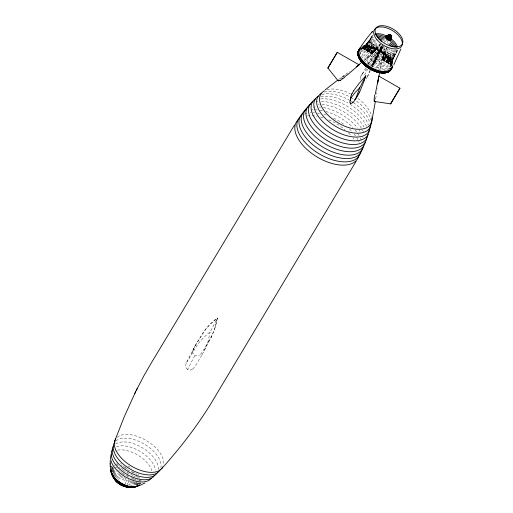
<?xml version="1.0" encoding="UTF-8"?>
<svg xmlns="http://www.w3.org/2000/svg" width="513" height="513" viewBox="0 0 513 513"><rect width="100%" height="100%" fill="white"/><g stroke="black" fill="none" stroke-linecap="round" stroke-linejoin="round"><path stroke-width="0.38" stroke-dasharray="2.56 1.92" d="M391.201 65.69L391.214 65.01L391.195 65.773M378.139 53.403L382.384 45.054M360.267 78.245L360.395 79.553M192.785 351.36C192.054 354.925 196.742 357.503 199.461 355.176M217.294 318.746L217.377 318.131M376.375 94.11L376.58 92.616M377.061 89.063L377.132 88.525M375.753 98.579L376.273 94.854M195.254 345.608L205.694 329.295L211.151 323.376L217.345 318.092L214.472 329.686L212.241 335.092L209.15 340.728M375.227 59.142L375.433 58.354M217.23 318.862L216.73 321.516M391.272 65.125L391.49 63.978L382.724 58.828M368.276 64.106A19.994 16.826 26.9 0 1 369.283 62.349L372.791 57.719L377.453 52.877L371.168 65.869M380.28 68.947L383.147 57.36L382.692 58.828L384.699 52.948M216.685 321.709L216.018 324.479M377.453 52.877L375.285 59.527L372.047 66.773M215.973 324.658L215.139 327.55M373.656 61.797L372.656 64.221L377.421 54.853L379.953 51.486M391.432 63.99L390.97 65.722L393.215 58.585L397.549 50.665M393.048 59.181L393.593 57.892L392.727 59.861L383.942 54.84L383.666 55.526M382.736 58.783L391.522 63.683L392.022 62.035M387.084 47.158L385.173 51.787M382.666 59.033L382.544 59.45M391.701 62.657L391.381 63.759L382.692 58.553M350.809 101.965L351.001 101.317M383.019 57.488L391.759 62.483L392.387 60.739L383.602 55.718L382.704 58.495M391.304 64.439L382.474 59.361M369.924 70.448L367.956 75.648M215.088 327.73L211.138 337.24L211.478 336.599M383.339 56.86L392.079 61.861L392.663 60.188L383.884 55.167L382.91 58.2L391.663 63.202M383.544 56.161L383.974 54.84M386.815 48.164L386.706 48.511L387.604 46.92M392.926 59.495L392.663 60.188M385.135 51.884L383.833 55.276M382.268 47.343L382.416 46.952L382.134 47.279M378.261 52.749L379.793 50.165M392.387 60.739L392.676 59.976M384.526 53.474L383.942 54.994M382.211 47.491L381.492 49.222M382.538 47.151L377.408 57.02M380.191 51.435L380.37 50.992L380.062 51.351M384.827 42.322L385.032 41.797L384.744 42.124M380.127 51.601L376.369 58.796M375.478 58.238L377.421 54.853M393.073 59.04L393.247 58.623L392.964 59.386L384.179 54.365M377.388 57.052L376.247 59.649M393.574 57.898L393.336 58.456L394.311 56.359L385.359 51.377M393.939 57.116L393.618 57.841M381.415 49.402L380.89 50.53M370.399 70.326L367.353 76.847M374.022 62.509L373.009 64.478M186.572 362.435L197.941 343.909L203.514 337.637L209.798 332.168A2.033 1.719 26.8 0 1 210.176 332.033L217.345 318.092M380.947 47.395L381.409 46.503M376.189 59.764L374.881 62.265L378.818 54.583M394.164 56.654L394.311 56.359M192.413 369.187L190.182 370.059L187.617 369.591L194.716 355.599M202.417 354.124L211.811 335.944M365.807 67.972L360.857 76.18A22.905 13.729 18.7 0 0 360.748 76.45A19.924 11.979 19.2 0 0 360.177 78.22M373.047 62.964L376.087 56.975M378.37 52.48L381.294 46.702M372.765 63.689L376.863 55.68M378.177 53.019L382.057 45.522M372.656 64.369L375.234 59.296M378.158 53.532L380.729 48.459M372.682 64.471L375.253 59.399M377.985 54.051L375.388 59.162L377.126 56.905M378.19 53.615L382.878 44.407M372.771 64.58L375.336 59.514M378.286 53.705L380.858 48.639M372.913 64.606L375.478 59.54M378.427 53.737L380.992 48.671M373.015 64.574L375.58 59.514M378.517 53.724L381.082 48.664M375.715 59.444L373.143 64.497L374.779 62.439M373.368 64.33L375.849 59.335M373.554 64.138L376.119 59.085M378.985 53.442L381.832 48.1M374.054 63.535L376.613 58.495M374.349 63.125L377.177 57.661M379.19 53.237L382.409 47.343M379.633 52.704L383.73 44.894M186.854 361.857L195.96 344.268L203.578 331.815L209.176 324.998L217.185 317.848M194.01 347.84L193.196 349.686L195.222 345.525M204.277 350.789L207.964 341.767L210.176 332.033M380.813 50.684L380.062 52.05M383.096 46.176L382.621 47.016M364.519 75.033L367.667 69.268M372.361 35.359L370.995 37.75M202.295 354.329L201.898 355.009M208.964 341.042L202.026 352.425M201.705 355.323L197.075 363.044M196.877 363.377L194.542 366.975A15.794 13.28 39.6 0 1 192.458 369.232M371.29 37.25L366.397 44.195L375.907 49.633L377.76 47.529M368.199 64.074L368.994 62.772M373.753 61.624L375.317 59.264M380.242 44.163L375.42 50.197L377.709 47.632M381.492 46.369L381.922 45.708M377.818 47.485L378.1 47.087L368.475 41.585L366.154 44.669L375.663 50.107L375.971 49.735L364.692 60.027M362.14 74.026L367.09 68.562M368.475 41.585L368.11 42.072L369.405 40.258L364.858 45.76L365.327 45.266L361.921 48.312L362.736 47.889L361.671 48.344L363.159 47.754L362.107 48.151C371.957 45.157 384.91 52.493 390.111 61.874M379.902 50.024L382.025 47.401M377.869 47.395L378.1 47.087M377.151 56.872L377.754 56.141M375.663 50.107L372.573 53.358M366.077 44.766L364.294 46.779L373.759 52.191M375.939 49.588L375.465 50.139M365.82 44.843L364.615 46.151L374.073 51.563L375.33 50.274L365.82 44.843L366.32 44.285M372.829 52.852L374.073 51.563M362.896 47.901L372.496 53.429L362.697 48.107L364.486 46.285M372.181 53.512L372.739 52.942L363.268 47.523M373.118 52.833L363.659 47.42L363.339 47.728L372.804 53.14M363.659 47.42L364.172 46.914M363.178 47.876L362.864 48.145M370.63 65.427L371.399 64.805M341.171 77.777L340.882 78.008A15.865 2.603 -41.2 0 0 340.645 78.194M343.011 76.36L343.761 75.802M338.426 79.618L349.571 71.525M346.269 73.962L345.935 74.199M352.636 101.189L352.437 101.247A2.341 2.302 23.6 0 1 351.424 101.273M365.545 45.394L375.048 50.825M365.23 45.49L374.708 50.909M383.615 56.007L392.368 61.009M364.923 46.099L374.4 51.518M383.307 56.61L392.06 61.618M364.294 46.484L373.753 51.896M383.198 57.296L391.938 62.297M363.961 46.824L373.426 52.236M383.057 57.745L391.804 62.746M363.98 47.106L373.438 52.518M382.884 57.918L391.624 62.919M363.621 47.17L373.092 52.582M382.756 58.341L391.502 63.343M363.082 47.709L372.56 53.128M382.518 59.162L391.381 64.189M362.71 48.273L372.181 53.685M382.435 59.553L391.188 64.555M362.595 48.222L372.066 53.641M382.493 59.604L391.246 64.612M362.524 48.305L372.028 53.794M382.403 59.726L391.214 64.709M362.46 48.402L371.963 53.839M382.397 59.803L391.169 64.818M187.617 369.591L185.943 367.641L185.655 365.23A15.845 13.203 17.5 0 1 186.565 362.428M390.085 61.817L391.175 65.215L391.021 64.369L391.111 64.734M192.708 351.334A17.647 14.851 26.9 0 1 194.049 347.859M201.987 352.399A17.686 14.883 26.9 0 1 199.519 355.233M118.343 479.617A4.251 2.289 31 0 1 123.518 479.764A4.251 2.289 31 0 1 125.339 484.176M117.176 478.334A5.887 3.174 31 0 1 124.255 478.751A5.887 3.174 31 0 1 126.968 484.721M116.188 477.667A7.118 3.835 31 0 1 124.428 477.648A7.118 3.835 31 0 1 128.333 484.932M128.141 479.52A8.131 4.386 31 0 1 129.122 485.413M115.393 477.193A8.131 4.386 31 0 1 121.023 475.262M129.924 480.412A9.01 4.861 31 0 1 130.264 485.369M114.797 476.506A9.01 4.861 31 0 1 119.927 474.166M131.264 481.072A9.785 5.277 31 0 1 131.097 485.49M114.29 475.865A9.785 5.277 31 0 1 118.182 473.243M122.934 474.115A9.785 5.277 31 0 1 128.244 477.289M132.264 481.341A10.497 5.662 31 0 1 131.572 485.862M114.117 474.48A10.497 5.662 31 0 1 117.471 472.492M121.773 472.928A10.497 5.662 31 0 1 123.793 473.646M126.429 475.019A10.497 5.662 31 0 1 129.834 477.75M133.194 481.662A11.145 6.009 31 0 1 132.271 485.926M113.456 474.666A11.145 6.009 31 0 1 116.752 471.825M120.478 471.87A11.145 6.009 31 0 1 121.87 472.197M130.924 477.853A11.145 6.009 31 0 1 131.379 478.398M133.912 481.476A11.741 6.329 31 0 1 132.938 485.965M113.411 473.236A11.741 6.329 31 0 1 116.034 471.235M119.099 470.972A11.741 6.329 31 0 1 119.792 471.043M131.52 477.462A11.741 6.329 31 0 1 133.175 479.77M112.931 473.082A12.299 6.631 31 0 1 115.329 470.735M118.368 470.241A12.299 6.631 31 0 1 119.074 470.274M126.794 472.826A12.299 6.631 31 0 1 127.545 473.281M133.047 478.276A12.299 6.631 31 0 1 133.816 479.488M134.829 482.406A12.299 6.631 31 0 1 134.214 485.266M112.854 472.069A12.825 6.913 31 0 1 115.162 470.081M123.024 470.427A12.825 6.913 31 0 1 130.796 474.878M134.432 479.206A12.825 6.913 31 0 1 134.759 479.835M135.49 482.246A12.825 6.913 31 0 1 134.842 485.234M136.125 482.079A13.319 7.182 31 0 1 135.131 485.587M112.411 471.986A13.319 7.182 31 0 1 115.008 469.446M117.567 468.927A13.319 7.182 31 0 1 118.298 468.914M122.325 469.542A13.319 7.182 31 0 1 123.178 469.805M131.251 474.429A13.319 7.182 31 0 1 132.553 475.666M135.022 478.924A13.319 7.182 31 0 1 135.637 480.219M136.772 482.509A13.78 7.432 31 0 1 135.701 485.535M112.187 471.46A13.78 7.432 31 0 1 114.328 469.081M120.722 468.529A13.78 7.432 31 0 1 122.447 468.927M133.649 475.929A13.78 7.432 31 0 1 134.214 476.603M137.337 482.945A14.229 7.669 31 0 1 136.259 485.471M112.2 470.434A14.229 7.669 31 0 1 113.681 468.792M116.041 467.85A14.229 7.669 31 0 1 116.746 467.734M134.714 476.25A14.229 7.669 31 0 1 135.246 476.949M136.798 479.738A14.229 7.669 31 0 1 137.035 480.418M137.901 482.797A14.646 7.9 31 0 1 136.791 485.394M112.309 469.427A14.646 7.9 31 0 1 113.546 468.222M115.29 467.42A14.646 7.9 31 0 1 115.976 467.253M119.112 467.087A14.646 7.9 31 0 1 119.978 467.176M127.391 469.632A14.646 7.9 31 0 1 130.078 471.235M137.349 479.495A14.646 7.9 31 0 1 137.593 480.187M112.155 468.901A15.05 8.118 31 0 1 113.424 467.657M124.768 467.811A15.05 8.118 31 0 1 128.596 469.626M131.283 471.376A15.05 8.118 31 0 1 133.681 473.384M136.246 476.288A15.05 8.118 31 0 1 136.747 477.032M138.452 482.637A15.05 8.118 31 0 1 137.67 484.849M111.712 468.895A15.435 8.323 31 0 1 112.822 467.49M123.96 466.913A15.435 8.323 31 0 1 125.942 467.664M132.495 471.588A15.435 8.323 31 0 1 134.098 472.98M137.234 476.724A15.435 8.323 31 0 1 137.689 477.488M138.85 480.444A15.435 8.323 31 0 1 138.965 481.143M138.888 483.092A15.435 8.323 31 0 1 138.491 484.227M111.584 468.401A15.807 8.522 31 0 1 112.719 466.958M117.458 465.329A15.807 8.522 31 0 1 118.33 465.31M123.107 466.06A15.807 8.522 31 0 1 124.12 466.368M134.496 472.582A15.807 8.522 31 0 1 135.252 473.326M139.363 480.226A15.807 8.522 31 0 1 139.485 480.944M139.408 482.932A15.807 8.522 31 0 1 138.997 484.099M111.462 467.907A16.159 8.715 31 0 1 112.167 466.881M114.373 465.4A16.159 8.715 31 0 1 115.072 465.163M116.624 464.842A16.159 8.715 31 0 1 117.471 464.772M121.222 465.047A16.159 8.715 31 0 1 122.229 465.259M136.381 473.723A16.159 8.715 31 0 1 137.042 474.512M138.657 476.904A16.159 8.715 31 0 1 139.401 478.475M139.869 480.001A16.159 8.715 31 0 1 139.991 480.732M139.914 482.771A16.159 8.715 31 0 1 139.491 483.958M111.68 466.881A16.499 8.894 31 0 1 112.078 466.381M116.624 464.297A16.499 8.894 31 0 1 117.49 464.227M140.485 480.521A16.499 8.894 31 0 1 140.536 481.245M140.408 482.598A16.499 8.894 31 0 1 139.651 484.362M111.257 466.952A16.826 9.074 31 0 1 111.994 465.881M116.637 463.758A16.826 9.074 31 0 1 117.515 463.681M120.401 463.81A16.826 9.074 31 0 1 121.427 463.97M127.846 466.093A16.826 9.074 31 0 1 132.001 468.472M137.894 473.826A16.826 9.074 31 0 1 138.523 474.653M140.966 480.303A16.826 9.074 31 0 1 141.017 481.04M140.703 483.066A16.826 9.074 31 0 1 140.12 484.221M114.604 451.203A23.226 12.524 31 0 1 115.528 450.78M117.618 450.164A23.226 12.524 31 0 1 151.893 470.678M116.509 446.791A24.534 13.229 31 0 1 140.126 451.408A24.534 13.229 31 0 1 155.407 470.075M115.688 443.963A25.637 13.825 31 0 1 142.313 447.766A25.637 13.825 31 0 1 158.312 469.472M115.989 440.904A26.58 14.332 31 0 1 144.448 444.2A26.58 14.332 31 0 1 160.877 467.773M117.214 437.294A27.407 14.781 31 0 1 145.711 440.192A27.407 14.781 31 0 1 163.66 463.887M307.402 115.957A35.679 19.238 31 0 1 316.829 116.278M320.522 117.047A35.679 19.238 31 0 1 323.549 117.9M328.897 119.882A35.679 19.238 31 0 1 344.999 129.731M348.314 132.726A35.679 19.238 31 0 1 351.02 135.56M352.938 137.882A35.679 19.238 31 0 1 353.81 139.055M304.421 114.162A35.512 19.148 31 0 1 307.614 113.226M309.987 112.873A35.512 19.148 31 0 1 311.237 112.783M313.193 112.745A35.512 19.148 31 0 1 314.54 112.789M317.323 113.046A35.512 19.148 31 0 1 319.484 113.386M323.934 114.425A35.512 19.148 31 0 1 326.197 115.117M333.604 118.137A35.512 19.148 31 0 1 344.858 125.095M349.52 129.077A35.512 19.148 31 0 1 351.213 130.751M354.239 134.188A35.512 19.148 31 0 1 355.56 135.932M356.747 137.689A35.512 19.148 31 0 1 357.792 139.44M358.69 141.178A35.512 19.148 31 0 1 359.203 142.332M311.404 109.994A35.243 19.007 31 0 1 313.251 109.833M315.187 109.801A35.243 19.007 31 0 1 317.201 109.885M319.997 110.199A35.243 19.007 31 0 1 322.889 110.725M325.845 111.468A35.243 19.007 31 0 1 352.925 127.666M354.977 129.93A35.243 19.007 31 0 1 359.126 135.714M360.344 138.023A35.243 19.007 31 0 1 361.671 141.408M313.488 107.121A34.871 18.808 31 0 1 315.315 106.961M319.227 107.018A34.871 18.808 31 0 1 320.593 107.14M323.408 107.557A34.871 18.808 31 0 1 357.542 127.981M359.241 130.27A34.871 18.808 31 0 1 360.004 131.418M362.64 136.541A34.871 18.808 31 0 1 363.044 137.651M318.054 104.145A34.384 18.545 31 0 1 319.323 104.139M321.959 104.28A34.384 18.545 31 0 1 361.498 128.288M362.511 129.981A34.384 18.545 31 0 1 363.377 131.668M316.162 101.882A33.781 18.218 31 0 1 317.842 101.612M321.471 101.427A33.781 18.218 31 0 1 363.897 126.82M320.683 98.913A33.063 17.827 31 0 1 366.506 126.339M320.849 96.681A32.229 17.378 31 0 1 347.981 103.01M349.956 104.19A32.229 17.378 31 0 1 368.417 125.146M321.831 94.546A31.287 16.871 31 0 1 348.987 99.971M353.419 102.703A31.287 16.871 31 0 1 369.847 123.28M324.383 92.116A30.241 16.307 31 0 1 349.366 96.675M351.88 98.073A30.241 16.307 31 0 1 353.111 98.817M356.663 101.234A30.241 16.307 31 0 1 370.796 119.888M326.993 89.743A29.106 15.698 31 0 1 350.424 93.815M358.061 98.522A29.106 15.698 31 0 1 371.662 116.477M386.828 48.068A3.899 2.103 31 0 1 382.371 48.453A3.899 2.103 31 0 1 380.223 44.285M361.133 48.344A18.641 10.055 30.9 0 1 378.671 50.838A18.641 10.055 30.9 0 1 391.297 64.83M361.857 47.741A18.801 10.138 30.9 0 1 379.966 51.268A18.801 10.138 30.9 0 1 391.682 65.568M361.877 47.658A18.827 10.157 30.9 0 1 380.011 51.191A18.827 10.157 30.9 0 1 391.74 65.51M361.928 47.51A18.866 10.177 30.9 0 1 379.511 50.71A18.866 10.177 30.9 0 1 391.708 64.542M362.075 47.177A18.91 10.196 30.9 0 1 379.703 50.383A18.91 10.196 30.9 0 1 391.932 64.247M362.415 46.561A18.943 10.215 30.9 0 1 380.659 50.114A18.943 10.215 30.9 0 1 392.458 64.516M362.768 45.965A18.943 10.215 30.9 0 1 381.589 49.876A18.943 10.215 30.9 0 1 392.875 64.753M397.601 50.082A14.717 7.932 30.9 0 1 379.96 50.415A14.717 7.932 30.9 0 1 373.22 34.858M396.998 50.043A14.697 7.926 30.9 0 1 379.703 51.858A14.697 7.926 30.9 0 1 373.054 35.737M396.151 49.921A14.717 7.939 30.9 0 1 379.44 53.314A14.717 7.939 30.9 0 1 372.919 36.635M395.061 49.723A14.768 7.964 30.9 0 1 387.995 57.578A14.768 7.964 30.9 0 1 371.213 47.985A14.768 7.964 30.9 0 1 373.502 37.398M385.943 40.29A14.768 7.964 30.9 0 1 389.405 42.643M394.112 50.197A14.851 8.009 30.9 0 1 387.315 58.815A14.851 8.009 30.9 0 1 369.95 48.434A14.851 8.009 30.9 0 1 374.266 38.334M383.384 40.456A14.851 8.009 30.9 0 1 387.911 43.163M392.689 49.921A14.967 8.073 30.9 0 1 387.232 60.111A14.967 8.073 30.9 0 1 368.847 49.126A14.967 8.073 30.9 0 1 375.176 39.456M391.034 49.614A15.127 8.157 30.9 0 1 387.155 61.413A15.127 8.157 30.9 0 1 367.731 49.806A15.127 8.157 30.9 0 1 376.221 40.758M388.437 48.568A15.339 8.272 30.9 0 1 387.905 62.65A15.339 8.272 30.9 0 1 366.987 51.217A15.339 8.272 30.9 0 1 376.414 41.995M372.913 66.748A17.064 9.202 30.9 0 1 364.044 46.927A17.064 9.202 30.9 0 1 390.085 59.239A17.064 9.202 30.9 0 1 375.086 67.774M390.367 67.684A17.327 9.343 30.9 0 1 382.32 70.454M360.235 54.16A17.327 9.343 30.9 0 1 360.081 51.89M360.376 50.537A17.327 9.343 30.9 0 1 378.825 49.575A17.327 9.343 30.9 0 1 390.97 66.491M389.854 68.947A17.622 9.503 30.9 0 1 389.361 69.428M360.389 49.755A17.622 9.503 30.9 0 1 379.094 50.287A17.622 9.503 30.9 0 1 391.079 66.53M361.267 48.645A17.981 9.696 30.9 0 1 379.389 50.979A17.981 9.696 30.9 0 1 391.201 65.76M360.934 48.78A18.205 9.818 30.9 0 1 378.716 50.825A18.205 9.818 30.9 0 1 391.188 65.311M360.78 48.812A18.321 9.875 30.9 0 1 378.677 50.877A18.321 9.875 30.9 0 1 391.227 65.452M342.838 76.886A34.961 2.712 -38.8 0 1 344.755 75.462M340.953 78.451A20.526 2.379 -40.1 0 1 342.37 77.348M372.989 64.471A19.994 16.826 26.9 0 1 371.912 66.183M361.126 75.764A35.942 21.392 15.7 0 1 362.249 74.071M367.962 75.655A63.105 38.603 38.1 0 1 367.584 76.431M367.276 76.873A34.942 21.347 38.4 0 1 366.186 78.681M374.888 100.394A29.523 0.507 -81.5 0 1 374.785 101.087M375.17 98.387A19.513 1.199 -80 0 1 374.971 99.657M382.551 59.027L382.563 58.989A5.771 3.11 31 0 0 376.766 52.211A5.771 3.11 31 0 0 373.714 56.654A5.771 3.11 31 0 0 382.576 59.014M385.09 51.967L385.09 51.967A4.277 2.308 31 0 1 378.498 50.216A4.277 2.308 31 0 1 380.761 46.92A4.277 2.308 31 0 1 385.071 51.967M381.204 48.62L378.639 53.679L381.204 48.62M368.475 63.176A7.919 4.271 31 0 0 380.64 66.414A7.919 4.271 31 0 0 372.669 57.065A7.919 4.271 31 0 0 368.475 63.176M371.136 59.906A6.784 3.655 31 0 0 381.557 62.682A6.784 3.655 31 0 0 374.727 54.679A6.784 3.655 31 0 0 371.136 59.906M376.176 53.423A4.918 2.655 31 0 0 383.737 55.436A4.918 2.655 31 0 0 378.78 49.633A4.918 2.655 31 0 0 376.176 53.423M368.058 55.186A15.589 8.407 30.9 0 0 392.015 61.554A15.589 8.407 30.9 0 0 376.311 43.169A15.589 8.407 30.9 0 0 368.058 55.186M367.161 56.392A15.877 8.561 30.9 0 0 391.56 62.875A15.877 8.561 30.9 0 0 375.567 44.15A15.877 8.561 30.9 0 0 367.161 56.392M366.231 57.597A16.217 8.747 30.9 0 0 391.15 64.221A16.217 8.747 30.9 0 0 374.817 45.093A16.217 8.747 30.9 0 0 366.231 57.597M365.269 58.803A16.608 8.958 30.9 0 0 390.791 65.581A16.608 8.958 30.9 0 0 374.06 45.997A16.608 8.958 30.9 0 0 365.269 58.803"/><path stroke-width="0.77" d="M374.65 100.291L374.74 101.593M110.18 460.937L110.321 467.946M378.498 78.662L378.831 76.116L399.96 88.198L393.118 99.778M378.126 81.362L378.28 80.233M375.292 94.27L378.831 76.116L377.959 81.343M377.6 83.664L377.837 82.118M375.215 102.292L371.662 121.812M378.953 76.27L379.588 72.596M338.291 80.336L338.112 80.971L339.362 80.515M350.417 97.662L350.321 100.131M353.585 90.884L358.933 83.593L365.846 75.751L359.793 87.685L355.855 98.355M352.88 102.549L351.187 103.453A1.712 1.443 26.9 0 1 350.61 103.395L350.552 102.85M365.846 75.751L364.294 80.509M364.179 80.83L359.696 91.917M114.822 440.789L124.281 416.703L135.689 391.592M400.884 48.947L393.862 64.696M375.048 101.375L374.888 101.638A2.315 0.41 -78.9 0 1 374.734 101.619M348.353 74.032L359.1 64.837L337.278 52.358L331.494 61.849A19.994 0.641 -60.2 0 0 329.301 65.536L327.858 68.107L328.461 67.197M391.086 102.94L390.54 103.947L391.143 103.042M136.413 390.124L144.127 375.362L151.45 362.723L294.5 125.018M134.804 393.4L137.311 388.303M351.969 93.68L351.623 94.392A22.905 22.213 55 0 0 351.424 94.828M352.912 102.574A19.994 16.826 26.9 0 0 355.329 99.278L356.349 97.714A23.143 22.335 -1.3 0 0 356.721 97.181L357.003 96.777M358.702 93.892L359.1 93.129A63.105 60.598 -6.4 0 0 359.709 91.923M391.182 102.773L391.983 101.388M337.278 52.358L330.436 63.933M356.093 161.332L215.364 396.177C200.179 422.276 181.724 446.355 161.557 468.786M394.266 97.547L395.69 95.187M395.773 95.052L399.96 88.198M351.604 97.143L355.137 92.526L359.793 87.685M361.011 46.337L367.385 37.552L372.374 31.626M371.765 32.3L372.701 31.28M325.229 89.813L337.195 80.522M348.064 74.27L344.473 77.091M358.76 64.709L361.755 62.387M356.234 66.825L357.561 65.901M342.415 78.592L341.6 79.143M359.1 64.837L357.824 65.715M144.91 482.945L139.748 485.516M340.081 80.105L339.709 80.323A15.865 4.232 -44.8 0 1 339.369 80.509M375.125 101.555L390.579 103.857M350.411 103.337L350.257 103.19A1.712 1.443 26.9 0 1 349.924 102.728L349.904 100.849A19.994 16.826 26.9 0 1 351.623 97.156M327.897 68.011L338.035 80.695M110.199 466.06L110.212 466.432M110.128 463.681L110.141 464.085M124.877 485.336A5.887 3.174 31 0 1 123.832 485.227M121.959 484.657A5.887 3.174 31 0 1 121.581 484.484M124.774 485.811A7.118 3.835 31 0 1 116.663 480.521M125.294 486.189A8.131 4.386 31 0 1 116.534 480.95M125.762 486.478A9.01 4.861 31 0 1 115.271 479.341M129.34 486.536A9.785 5.277 31 0 1 120.337 484.548A10.497 5.662 31 0 1 113.873 477.052M114.316 477.545A9.785 5.277 31 0 0 120.337 484.548A10.497 5.662 31 0 0 129.981 486.69M130.065 486.94A11.145 6.009 31 0 1 119.67 484.125A11.145 6.009 31 0 1 113.405 476.07M130.033 487.126A11.741 6.329 31 0 1 119.311 483.836A11.741 6.329 31 0 1 113.052 475.577M131.136 487.094A12.299 6.631 31 0 1 120.029 484.227A12.299 6.631 31 0 1 112.834 475.66M131.636 487.138A12.825 6.913 31 0 1 119.67 483.9A12.825 6.913 31 0 1 112.456 474.634M132.117 487.158A13.319 7.182 31 0 1 120.093 484.054A13.319 7.182 31 0 1 112.302 474.775M134.374 486.548A13.78 7.432 31 0 1 120.555 484.208A13.78 7.432 31 0 1 111.93 473.114M134.887 486.516A14.229 7.669 31 0 1 121.062 484.355A14.229 7.669 31 0 1 111.763 473.275M135.381 486.471A14.646 7.9 31 0 1 120.247 483.708A14.646 7.9 31 0 1 111.552 471.582M135.862 486.414A15.05 8.118 31 0 1 119.862 483.284A15.05 8.118 31 0 1 111.468 470.504M136.888 486.01A15.435 8.323 31 0 1 120.856 483.721A15.435 8.323 31 0 1 111.218 470.652M137.356 485.926A15.807 8.522 31 0 1 120.94 483.579A15.807 8.522 31 0 1 111.077 470.197M138.33 485.433A16.159 8.715 31 0 1 121.03 483.426A16.159 8.715 31 0 1 111.045 469.1M139.26 484.862A16.499 8.894 31 0 1 121.632 483.573A16.499 8.894 31 0 1 110.93 468.645M139.241 485.195A16.826 9.074 31 0 1 121.741 483.413A16.826 9.074 31 0 1 110.718 468.863M151.181 478.219A23.226 12.524 31 0 1 125.101 476.686A23.226 12.524 31 0 1 111.353 454.383M154.176 475.782A24.534 13.229 31 0 1 125.871 473.711A24.534 13.229 31 0 1 112.578 449.786M157.491 472.39A25.637 13.825 31 0 1 128.199 471.543A25.637 13.825 31 0 1 113.52 446.079M160.184 469.728A26.58 14.332 31 0 1 129.007 468.356A26.58 14.332 31 0 1 115.239 441.642M162.781 467.01A27.407 14.781 31 0 1 131.469 466.105A27.407 14.781 31 0 1 115.784 438.878M358.824 155.535A35.679 19.238 31 0 1 317.13 156.991A35.679 19.238 31 0 1 298.566 119.471M360.549 152.335A35.512 19.148 31 0 1 319.06 153.778A35.512 19.148 31 0 1 300.58 116.445M362.197 149.091A35.243 19.007 31 0 1 321.01 150.527A35.243 19.007 31 0 1 302.67 113.469M363.743 145.807A34.871 18.808 31 0 1 321.933 146.577A34.871 18.808 31 0 1 305.972 109.705M365.185 142.473A34.384 18.545 31 0 1 323.959 143.23A34.384 18.545 31 0 1 308.223 106.871M366.731 137.728A33.781 18.218 31 0 1 327.05 140.459A33.781 18.218 31 0 1 310.564 104.113M367.962 134.323A33.063 17.827 31 0 1 329.128 136.997A33.063 17.827 31 0 1 312.988 101.427M369.148 129.52A32.229 17.378 31 0 1 332.232 134.066A32.229 17.378 31 0 1 315.508 98.804M370.174 126.07A31.287 16.871 31 0 1 334.341 130.482A31.287 16.871 31 0 1 318.105 96.252M371.117 122.588A30.241 16.307 31 0 1 335.54 126.307A30.241 16.307 31 0 1 321.869 93.116M371.887 117.798A29.106 15.698 31 0 1 338.631 123.178A29.106 15.698 31 0 1 324.575 90.705M390.675 38.757A2.931 1.577 31 0 1 389.22 40.444A2.931 1.577 31 0 1 385.795 38.212A2.931 1.577 31 0 1 387.084 36.417M390.617 38.154A2.822 1.52 31 0 1 389.694 40.078A2.822 1.52 31 0 1 386.244 38.186A2.822 1.52 31 0 1 387.001 36.173M390.617 37.706A2.7 1.456 31 0 1 389.822 39.681A2.7 1.456 31 0 1 386.436 37.738A2.7 1.456 31 0 1 387.552 35.948M390.611 37.269A2.571 1.385 31 0 1 390.092 39.27A2.571 1.385 31 0 1 386.808 37.558A2.571 1.385 31 0 1 387.642 35.718M390.701 36.974A2.43 1.308 31 0 1 389.983 38.866A2.43 1.308 31 0 1 386.885 36.84A2.43 1.308 31 0 1 388.623 35.621M390.682 36.564A2.27 1.225 31 0 1 390.278 38.443A2.27 1.225 31 0 1 387.296 36.737A2.27 1.225 31 0 1 388.553 35.339M390.656 36.173A2.097 1.129 31 0 1 390.451 38A2.097 1.129 31 0 1 387.648 36.468A2.097 1.129 31 0 1 388.783 35.147M390.637 35.807A1.905 1.026 31 0 1 390.431 37.564A1.905 1.026 31 0 1 387.86 35.884A1.905 1.026 31 0 1 389.63 35.147M390.611 35.468A1.686 0.911 31 0 1 390.483 37.096A1.686 0.911 31 0 1 388.206 35.487A1.686 0.911 31 0 1 390.124 35.121M391.156 68.729A18.641 10.055 30.9 0 1 368.994 68.441A18.641 10.055 30.9 0 1 359.857 49.197M391.387 68.652A18.801 10.138 30.9 0 1 369.039 68.364A18.801 10.138 30.9 0 1 359.825 48.947M391.772 67.126A18.827 10.157 30.9 0 1 370.226 68.998A18.827 10.157 30.9 0 1 359.844 48.87M391.554 68.492A18.866 10.177 30.9 0 1 369.136 68.197A18.866 10.177 30.9 0 1 359.889 48.722M391.983 67.485A18.91 10.196 30.9 0 1 369.302 67.915A18.91 10.196 30.9 0 1 360.645 47.927M392.483 66.145A18.943 10.215 30.9 0 1 370.809 68.024A18.943 10.215 30.9 0 1 360.363 47.773M392.843 65.549A18.943 10.215 30.9 0 1 370.585 67.094A18.943 10.215 30.9 0 1 361.332 46.715M374.971 34.057A14.717 7.932 30.9 0 1 387.129 36.269M390.682 38.488A14.717 7.932 30.9 0 1 397.383 46.875M375.689 34.961A14.697 7.926 30.9 0 1 385.487 36.994M389.97 39.674A14.697 7.926 30.9 0 1 396.421 47.35M376.555 36.045A14.717 7.939 30.9 0 1 384.782 38.167M390.085 41.476A14.717 7.939 30.9 0 1 395.048 47.1M377.542 37.321A14.768 7.964 30.9 0 1 384.083 39.321M390.188 43.297A14.768 7.964 30.9 0 1 393.452 46.824M378.632 38.776A14.851 8.009 30.9 0 1 382.429 40.027M388.739 43.797A14.851 8.009 30.9 0 1 391.643 46.548M380.768 40.758A14.967 8.073 30.9 0 1 381.73 41.143M388.078 71.025A17.981 9.696 30.9 0 1 387.36 71.352M369.501 67.645A17.981 9.696 30.9 0 1 368.43 66.947M358.844 54.307A17.981 9.696 30.9 0 1 358.818 52.768M359.126 51.364A17.981 9.696 30.9 0 1 359.395 50.723M389.322 70.602A18.205 9.818 30.9 0 1 369.27 68.017A18.205 9.818 30.9 0 1 358.76 51.531M390.906 68.3A18.205 9.818 30.9 0 1 390.63 68.947M390.97 68.537A18.385 9.914 30.9 0 1 370.816 69.249A18.385 9.914 30.9 0 1 358.786 50.947M358.651 93.873A34.942 33.537 -7.2 0 1 356.958 96.752M355.81 98.323A19.353 18.744 3.7 0 1 354.695 99.586M352.014 93.706A35.942 34.666 63.3 0 1 353.63 90.916M350.482 97.682A19.924 19.334 53.2 0 1 351.476 94.847M350.417 100.362A2.315 2.276 24.4 0 1 350.321 100.131M330.443 63.92A19.994 0.641 -60.2 0 1 328.448 67.222M344.383 77.527A34.961 11.908 -48.2 0 1 342.28 79.04M341.344 79.752A20.526 6.259 -46.8 0 1 339.843 80.663M392.182 101.042A19.994 0.641 -60.2 0 1 394.17 97.707M393.125 99.766A19.994 0.641 -60.2 0 1 391.13 103.068M374.176 98.977A29.523 8.279 -71.9 0 1 374.631 94.988M374.124 101.324A19.513 4.662 -73.6 0 1 374.189 99.137M389.784 35.083A0.712 0.385 31 0 0 390.88 35.371A0.712 0.385 31 0 0 390.162 34.531A0.712 0.385 31 0 0 389.784 35.083M388.918 35.795A1.43 0.769 31 0 0 391.111 36.378A1.43 0.769 31 0 0 389.675 34.692A1.43 0.769 31 0 0 388.918 35.795M389.316 35.442A1.116 0.603 31 0 0 391.034 35.904A1.116 0.603 31 0 0 389.912 34.583A1.116 0.603 31 0 0 389.316 35.442M377.042 39.847A15.935 8.593 30.9 0 0 401.525 46.356A15.935 8.593 30.9 0 0 385.481 27.561A15.935 8.593 30.9 0 0 377.042 39.847M378.357 38.18A15.422 8.317 30.9 0 0 402.057 44.477A15.422 8.317 30.9 0 0 386.526 26.285A15.422 8.317 30.9 0 0 378.357 38.18"/></g></svg>
